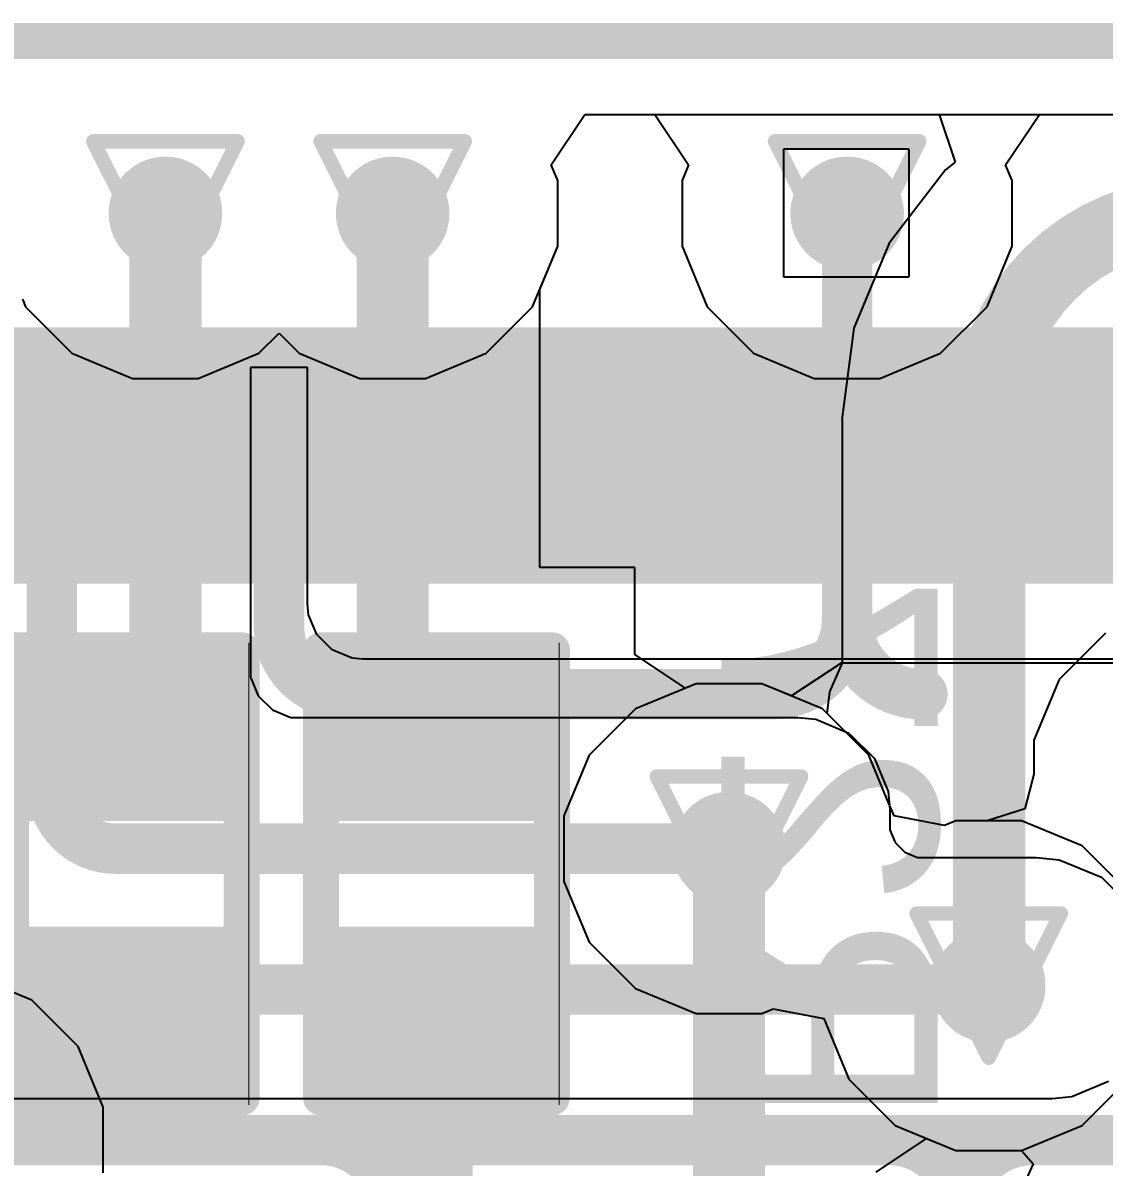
# Model space of a CAD drawing. Header units: inches. Extents: x -5 to 234, y -4 to 104.
# Drawn here: x 59.998 to 63.805, y 32.533 to 36.563 of the extents above; entities that cross this region are included whole.
import ezdxf

# ---------------------------------------------------------------- set-up
doc = ezdxf.new("R2010")
doc.units = ezdxf.units.IN
for name, color, linetype in [('Board Outline', 216, 'Continuous'), ('Bottom Layer', 5, 'Continuous'), ('Bottom Overlay', 54, 'Continuous'), ('Bottom Paste', 16, 'Continuous'), ('Bottom Solder', 6, 'Continuous'), ('Drill Drawing', 1, 'Continuous'), ('GND', 16, 'Continuous'), ('POWER', 76, 'Continuous'), ('Top Layer', 1, 'Continuous'), ('Top Solder', 216, 'Continuous'), ('Via Holes', 16, 'Continuous')]:
    doc.layers.add(name, color=color, linetype=linetype)
doc.styles.add('Arial', font='', dxfattribs={"height": 0.2})
doc.styles.get('Arial').set_extended_font_data('Arial')

# ---------------------------------------------------------------- blocks, each defined once
blk = doc.blocks.new('DF40C_100DS_0_4V_51__8')
at = {"layer": 'Top Layer'}
for points in [[(-11.3000028, 0.35000057), (-11.1000032, 0.35000057), (-11.1000032, -0.35000057), (-11.3000028, -0.35000057)], [(-10.89999852, 0.35000057), (-10.69999892, 0.35000057), (-10.69999892, -0.35000057), (-10.89999852, -0.35000057)], [(-10.49999678, 0.35000057), (-10.29999718, 0.35000057), (-10.29999718, -0.35000057), (-10.49999678, -0.35000057)], [(-10.10000012, 0.35000057), (-9.900000519999999, 0.35000057), (-9.900000519999999, -0.35000057), (-10.10000012, -0.35000057)], [(-9.700000919999999, 0.35000057), (-9.500001319999999, 0.35000057), (-9.500001319999999, -0.35000057), (-9.700000919999999, -0.35000057)], [(-9.30000172, 0.35000057), (-9.100002120000001, 0.35000057), (-9.100002120000001, -0.35000057), (-9.30000172, -0.35000057)], [(-8.899999979999999, 0.35000057), (-8.700000379999999, 0.35000057), (-8.700000379999999, -0.35000057), (-8.899999979999999, -0.35000057)], [(-8.500000779999999, 0.35000057), (-8.300001179999999, 0.35000057), (-8.300001179999999, -0.35000057), (-8.500000779999999, -0.35000057)], [(-8.100001579999999, 0.35000057), (-7.90000198, 0.35000057), (-7.90000198, -0.35000057), (-8.100001579999999, -0.35000057)], [(-7.69999984, 0.35000057), (-7.50000024, 0.35000057), (-7.50000024, -0.35000057), (-7.69999984, -0.35000057)]]:
    blk.add_hatch(color=1, dxfattribs=at).paths.add_polyline_path(points)
at = {"layer": 'Top Solder'}
for points in [[(-11.4016028, 0.45160057), (-10.9984032, 0.45160057), (-10.9984032, -0.45160057), (-11.4016028, -0.45160057)], [(-11.00159852, 0.45160057), (-10.59839892, 0.45160057), (-10.59839892, -0.45160057), (-11.00159852, -0.45160057)], [(-10.60159678, 0.45160057), (-10.19839718, 0.45160057), (-10.19839718, -0.45160057), (-10.60159678, -0.45160057)], [(-10.20160012, 0.45160057), (-9.79840052, 0.45160057), (-9.79840052, -0.45160057), (-10.20160012, -0.45160057)], [(-9.80160092, 0.45160057), (-9.39840132, 0.45160057), (-9.39840132, -0.45160057), (-9.80160092, -0.45160057)], [(-9.40160172, 0.45160057), (-8.99840212, 0.45160057), (-8.99840212, -0.45160057), (-9.40160172, -0.45160057)], [(-9.001599979999998, 0.45160057), (-8.59840038, 0.45160057), (-8.59840038, -0.45160057), (-9.001599979999998, -0.45160057)], [(-8.60160078, 0.45160057), (-8.19840118, 0.45160057), (-8.19840118, -0.45160057), (-8.60160078, -0.45160057)], [(-8.20160158, 0.45160057), (-7.79840198, 0.45160057), (-7.79840198, -0.45160057), (-8.20160158, -0.45160057)], [(-7.80159984, 0.45160057), (-7.39840024, 0.45160057), (-7.39840024, -0.45160057), (-7.80159984, -0.45160057)]]:
    blk.add_hatch(color=216, dxfattribs=at).paths.add_polyline_path(points)
blk = doc.blocks.new('R___0402_B_39')
at = {"layer": 'Bottom Layer'}
for points in [[(-0.2413, 0.3175), (-0.2412999999999999, -0.3175), (-0.6985, -0.3175), (-0.6985, 0.3175)], [(0.6985, 0.3175), (0.6985, -0.3175), (0.2413, -0.3175), (0.2412999999999999, 0.3175)]]:
    blk.add_hatch(color=5, dxfattribs=at).paths.add_polyline_path(points)
at = {"layer": 'Bottom Paste'}
for points in [[(-0.2413, 0.3175), (-0.2412999999999999, -0.3175), (-0.6985, -0.3175), (-0.6985, 0.3175)], [(0.6985, 0.3175), (0.6985, -0.3175), (0.2413, -0.3175), (0.2412999999999999, 0.3175)]]:
    blk.add_hatch(color=16, dxfattribs=at).paths.add_polyline_path(points)
at = {"layer": 'Bottom Solder'}
for points in [[(-0.18629884, 0.37250116), (-0.1862988399999999, -0.37250116), (-0.75350116, -0.37250116), (-0.75350116, 0.37250116)], [(0.75350116, 0.37250116), (0.75350116, -0.37250116), (0.18629884, -0.37250116), (0.1862988399999999, 0.37250116)]]:
    blk.add_hatch(color=6, dxfattribs=at).paths.add_polyline_path(points)
at = {"layer": 'Bottom Overlay'}
for points in [[(0.7874, 0.4064, 0.127, 0.127, 0), (-0.7874, 0.4064, 0.127, 0.127, 0)], [(-0.7874, -0.4064, 0.127, 0.127, 0), (-0.7874, 0.4064, 0.127, 0.127, 0)], [(0.7874, -0.4064, 0.127, 0.127, 0), (0.7874, 0.4064, 0.127, 0.127, 0)], [(0.8128, 0.4318, 0.0032258, 0.0032258, 0), (-0.8128, 0.4318, 0.0032258, 0.0032258, 0)], [(0.7874, -0.4064, 0.127, 0.127, 0), (-0.7874, -0.4064, 0.127, 0.127, 0)]]:
    blk.add_lwpolyline(points, format="xyseb", dxfattribs=at)
for points in [[(-0.8191499999999999, 0.4064, 0.0635, 0.0635, 1), (-0.7556499999999999, 0.4064, 0.0635, 0.0635, 1)], [(-0.8191499999999999, 0.4064, 0.0635, 0.0635, 1), (-0.7556499999999999, 0.4064, 0.0635, 0.0635, 1)], [(0.7556499999999999, 0.4064, 0.0635, 0.0635, 1), (0.8191499999999999, 0.4064, 0.0635, 0.0635, 1)], [(0.7556499999999999, 0.4064, 0.0635, 0.0635, 1), (0.8191499999999999, 0.4064, 0.0635, 0.0635, 1)], [(-0.81360518, 0.4318, 0.0016129, 0.0016129, 1), (-0.8119948199999999, 0.4318, 0.0016129, 0.0016129, 1)], [(0.8119948199999999, 0.4318, 0.0016129, 0.0016129, 1), (0.81360518, 0.4318, 0.0016129, 0.0016129, 1)], [(-0.8191499999999999, -0.4064, 0.0635, 0.0635, 1), (-0.7556499999999999, -0.4064, 0.0635, 0.0635, 1)], [(-0.8191499999999999, -0.4064, 0.0635, 0.0635, 1), (-0.7556499999999999, -0.4064, 0.0635, 0.0635, 1)], [(0.7556499999999999, -0.4064, 0.0635, 0.0635, 1), (0.8191499999999999, -0.4064, 0.0635, 0.0635, 1)], [(0.7556499999999999, -0.4064, 0.0635, 0.0635, 1), (0.8191499999999999, -0.4064, 0.0635, 0.0635, 1)]]:
    blk.add_lwpolyline(points, format="xyseb", close=True, dxfattribs=at)
blk = doc.blocks.new('R___0402_B_40')
at = {"layer": 'Bottom Layer'}
for points in [[(-0.2413, 0.3175), (-0.2412999999999999, -0.3175), (-0.6985, -0.3175), (-0.6985, 0.3175)], [(0.6985, 0.3175), (0.6985, -0.3175), (0.2413, -0.3175), (0.2412999999999999, 0.3175)]]:
    blk.add_hatch(color=5, dxfattribs=at).paths.add_polyline_path(points)
at = {"layer": 'Bottom Paste'}
for points in [[(-0.2413, 0.3175), (-0.2412999999999999, -0.3175), (-0.6985, -0.3175), (-0.6985, 0.3175)], [(0.6985, 0.3175), (0.6985, -0.3175), (0.2413, -0.3175), (0.2412999999999999, 0.3175)]]:
    blk.add_hatch(color=16, dxfattribs=at).paths.add_polyline_path(points)
at = {"layer": 'Bottom Solder'}
for points in [[(-0.18629884, 0.37250116), (-0.1862988399999999, -0.37250116), (-0.75350116, -0.37250116), (-0.75350116, 0.37250116)], [(0.75350116, 0.37250116), (0.75350116, -0.37250116), (0.18629884, -0.37250116), (0.1862988399999999, 0.37250116)]]:
    blk.add_hatch(color=6, dxfattribs=at).paths.add_polyline_path(points)
at = {"layer": 'Bottom Overlay'}
for points in [[(0.7874, 0.4064, 0.127, 0.127, 0), (-0.7874, 0.4064, 0.127, 0.127, 0)], [(-0.7874, -0.4064, 0.127, 0.127, 0), (-0.7874, 0.4064, 0.127, 0.127, 0)], [(0.7874, -0.4064, 0.127, 0.127, 0), (0.7874, 0.4064, 0.127, 0.127, 0)], [(0.8128, 0.4318, 0.0032258, 0.0032258, 0), (-0.8128, 0.4318, 0.0032258, 0.0032258, 0)], [(0.7874, -0.4064, 0.127, 0.127, 0), (-0.7874, -0.4064, 0.127, 0.127, 0)]]:
    blk.add_lwpolyline(points, format="xyseb", dxfattribs=at)
for points in [[(-0.8191499999999999, 0.4064, 0.0635, 0.0635, 1), (-0.7556499999999999, 0.4064, 0.0635, 0.0635, 1)], [(-0.8191499999999999, 0.4064, 0.0635, 0.0635, 1), (-0.7556499999999999, 0.4064, 0.0635, 0.0635, 1)], [(0.7556499999999999, 0.4064, 0.0635, 0.0635, 1), (0.8191499999999999, 0.4064, 0.0635, 0.0635, 1)], [(0.7556499999999999, 0.4064, 0.0635, 0.0635, 1), (0.8191499999999999, 0.4064, 0.0635, 0.0635, 1)], [(-0.81360518, 0.4318, 0.0016129, 0.0016129, 1), (-0.8119948199999999, 0.4318, 0.0016129, 0.0016129, 1)], [(0.8119948199999999, 0.4318, 0.0016129, 0.0016129, 1), (0.81360518, 0.4318, 0.0016129, 0.0016129, 1)], [(-0.8191499999999999, -0.4064, 0.0635, 0.0635, 1), (-0.7556499999999999, -0.4064, 0.0635, 0.0635, 1)], [(-0.8191499999999999, -0.4064, 0.0635, 0.0635, 1), (-0.7556499999999999, -0.4064, 0.0635, 0.0635, 1)], [(0.7556499999999999, -0.4064, 0.0635, 0.0635, 1), (0.8191499999999999, -0.4064, 0.0635, 0.0635, 1)], [(0.7556499999999999, -0.4064, 0.0635, 0.0635, 1), (0.8191499999999999, -0.4064, 0.0635, 0.0635, 1)]]:
    blk.add_lwpolyline(points, format="xyseb", close=True, dxfattribs=at)

msp = doc.modelspace()

# ---------------------------------------------------------------- hatches: boundary and pattern name
at = {"layer": 'Bottom Layer'}
h = msp.add_hatch(color=5, dxfattribs=at)
edge = h.paths.add_edge_path()
edge.add_arc((60.49991202, 35.89237677999999), 0.1999996, 0, 360)
h = msp.add_hatch(color=5, dxfattribs=at)
edge = h.paths.add_edge_path()
edge.add_arc((61.2999155, 35.89237677999999), 0.1999996, 0, 360)
h = msp.add_hatch(color=5, dxfattribs=at)
edge = h.paths.add_edge_path()
edge.add_arc((62.89991484, 35.89237677999999), 0.1999996, 0, 360)
h = msp.add_hatch(color=5, dxfattribs=at)
edge = h.paths.add_edge_path()
edge.add_arc((62.48399999999999, 33.65499999999999), 0.1999996, 0, 360)
h = msp.add_hatch(color=5, dxfattribs=at)
edge = h.paths.add_edge_path()
edge.add_arc((63.3984, 33.1724), 0.1999996, 0, 360)
at = {"layer": 'GND'}
h = msp.add_hatch(color=16, dxfattribs=at)
edge = h.paths.add_edge_path()
edge.add_arc((60.49991202, 35.89237677999999), 0.1999996, 0, 360)
h = msp.add_hatch(color=16, dxfattribs=at)
edge = h.paths.add_edge_path()
edge.add_arc((61.2999155, 35.89237677999999), 0.1999996, 0, 360)
h = msp.add_hatch(color=16, dxfattribs=at)
edge = h.paths.add_edge_path()
edge.add_arc((62.89991484, 35.89237677999999), 0.1999996, 0, 360)
h = msp.add_hatch(color=16, dxfattribs=at)
edge = h.paths.add_edge_path()
edge.add_arc((62.48399999999999, 33.65499999999999), 0.1999996, 0, 360)
h = msp.add_hatch(color=16, dxfattribs=at)
edge = h.paths.add_edge_path()
edge.add_arc((63.3984, 33.1724), 0.1999996, 0, 360)
at = {"layer": 'POWER'}
h = msp.add_hatch(color=76, dxfattribs=at)
edge = h.paths.add_edge_path()
edge.add_arc((60.49991202, 35.89237677999999), 0.1999996, 0, 360)
h = msp.add_hatch(color=76, dxfattribs=at)
edge = h.paths.add_edge_path()
edge.add_arc((61.2999155, 35.89237677999999), 0.1999996, 0, 360)
h = msp.add_hatch(color=76, dxfattribs=at)
edge = h.paths.add_edge_path()
edge.add_arc((62.89991484, 35.89237677999999), 0.1999996, 0, 360)
h = msp.add_hatch(color=76, dxfattribs=at)
edge = h.paths.add_edge_path()
edge.add_arc((62.48399999999999, 33.65499999999999), 0.1999996, 0, 360)
h = msp.add_hatch(color=76, dxfattribs=at)
edge = h.paths.add_edge_path()
edge.add_arc((63.3984, 33.1724), 0.1999996, 0, 360)
at = {"layer": 'Top Layer'}
h = msp.add_hatch(color=1, dxfattribs=at)
edge = h.paths.add_edge_path()
edge.add_arc((60.49991202, 35.89237677999999), 0.1999996, 0, 360)
h = msp.add_hatch(color=1, dxfattribs=at)
edge = h.paths.add_edge_path()
edge.add_arc((61.2999155, 35.89237677999999), 0.1999996, 0, 360)
h = msp.add_hatch(color=1, dxfattribs=at)
edge = h.paths.add_edge_path()
edge.add_arc((62.89991484, 35.89237677999999), 0.1999996, 0, 360)
h = msp.add_hatch(color=1, dxfattribs=at)
edge = h.paths.add_edge_path()
edge.add_arc((62.48399999999999, 33.65499999999999), 0.1999996, 0, 360)
h = msp.add_hatch(color=1, dxfattribs=at)
edge = h.paths.add_edge_path()
edge.add_arc((63.3984, 33.1724), 0.1999996, 0, 360)
at = {"layer": 'Via Holes'}
h = msp.add_hatch(color=7, dxfattribs=at)
edge = h.paths.add_edge_path()
edge.add_arc((60.49991202, 35.89237677999999), 0.0999998, 0, 360)
h = msp.add_hatch(color=7, dxfattribs=at)
edge = h.paths.add_edge_path()
edge.add_arc((61.2999155, 35.89237677999999), 0.0999998, 0, 360)
h = msp.add_hatch(color=7, dxfattribs=at)
edge = h.paths.add_edge_path()
edge.add_arc((62.89991484, 35.89237677999999), 0.0999998, 0, 360)
h = msp.add_hatch(color=7, dxfattribs=at)
edge = h.paths.add_edge_path()
edge.add_arc((62.48399999999999, 33.65499999999999), 0.0999998, 0, 360)
h = msp.add_hatch(color=7, dxfattribs=at)
edge = h.paths.add_edge_path()
edge.add_arc((63.3984, 33.1724), 0.0999998, 0, 360)

# ---------------------------------------------------------------- linework, layer by layer
at = {"layer": 'Board Outline'}
msp.add_lwpolyline([(-0.4520183999999999, 36.49995494, 0.127, 0.127, 0), (88.4519821, 36.49995494, 0.127, 0.127, 0)], format="xyseb", dxfattribs=at)
at = {"layer": 'Bottom Layer'}
for p, q in [((61.85803223999999, 36.06318923999999), (61.97683311999999, 36.24099178)), ((61.97683311999999, 36.24099178), (63.2234321, 36.24099178)), ((63.2234321, 36.24099178), (63.28058463999999, 36.07262533999999)), ((63.28058463999999, 36.07262533999999), (63.2461143, 36.04617632)), ((61.88091509999999, 36.00794424), (61.85803223999999, 36.06318923999999)), ((63.2461143, 36.04617632), (63.04814924, 35.78818089999999)), ((61.88091509999999, 35.77680932), (61.88091509999999, 36.00794424)), ((63.04814924, 35.78818089999999), (62.92370194, 35.48773954)), ((61.81786722, 35.62459982), (61.88091509999999, 35.77680932)), ((61.81786722, 34.64557968), (61.81786722, 35.62459982)), ((62.92370194, 35.48773954), (62.88125599999999, 35.16532718)), ((62.88125599999999, 35.16532718), (62.88196212, 35.16532718)), ((62.88196212, 35.16532718), (62.88196212, 34.31100326)), ((62.15270272, 34.64557968), (61.81786722, 34.64557968)), ((62.15270272, 34.33909058), (62.15270272, 34.64557968)), ((62.33050526, 34.2202897), (62.15270272, 34.33909058)), ((62.88196212, 34.31100326), (62.70415958, 34.19267482)), ((62.36843254, 34.2359996), (62.33050526, 34.2202897)), ((62.59956746, 34.2359996), (62.36843254, 34.2359996)), ((62.70415958, 34.19267482), (62.59956746, 34.2359996)), ((63.72751033999999, 32.67985336), (63.89094664, 32.84328966)), ((63.51396746, 32.5914004), (63.72751033999999, 32.67985336)), ((63.00195171999999, 32.51529438), (63.17975426, 32.6340978)), ((63.17975426, 32.6340978), (63.28283253999999, 32.5914004)), ((63.28283253999999, 32.5914004), (63.51396746, 32.5914004))]:
    msp.add_line(p, q, dxfattribs=at)
for points in [[(60.49991202, 34.17388898, 0.254, 0.254, 0), (60.49991202, 35.89237677999999, 0.254, 0.254, 0)], [(61.2999155, 34.17567967999999, 0.254, 0.254, 0), (61.2999155, 35.89237677999999, 0.254, 0.254, 0)], [(63.39991384, 35.16532718, 0.254, 0.254, -0.4142135623730951), (64.12696344, 35.89237677999999, 0.254, 0.254, 0)], [(63.39991384, 33.17391384, 0.254, 0.254, 0), (63.39991384, 35.16532718, 0.254, 0.254, 0)], [(60.36200272, 34.03597968, 0.254, 0.254, 0), (60.49991202, 34.17388898, 0.254, 0.254, 0)], [(61.2999155, 34.17567967999999, 0.254, 0.254, 0), (61.4396155, 34.03597968, 0.254, 0.254, 0)], [(61.4396155, 34.03597968, 0.254, 0.254, 0), (61.45420271999999, 34.03597968, 0.254, 0.254, 0)], [(62.48399999999999, 32.05649926, 0.254, 0.254, 0), (62.48399999999999, 33.65499999999999, 0.254, 0.254, 0)], [(63.3984, 33.1724, 0.254, 0.254, 0), (63.39991384, 33.17391384, 0.254, 0.254, 0)], [(57.7575172, 33.15958062, 0.254, 0.254, 0), (60.29860178, 33.15958062, 0.254, 0.254, 0)], [(60.29860178, 33.15958062, 0.254, 0.254, 0), (60.36200272, 33.09617968, 0.254, 0.254, 0)], [(61.45420271999999, 32.39477646, 0.254, 0.254, 0), (61.45420271999999, 33.09617968, 0.254, 0.254, 0)]]:
    msp.add_lwpolyline(points, format="xyseb", dxfattribs=at)
for points in [[(60.43641202, 35.89237677999999, 0.127, 0.127, 1), (60.56341202, 35.89237677999999, 0.127, 0.127, 1)], [(61.2364155, 35.89237677999999, 0.127, 0.127, 1), (61.3634155, 35.89237677999999, 0.127, 0.127, 1)], [(63.33641384, 35.16532718, 0.127, 0.127, 1), (63.46341384, 35.16532718, 0.127, 0.127, 1)], [(63.33641384, 35.16532718, 0.127, 0.127, 1), (63.46341384, 35.16532718, 0.127, 0.127, 1)], [(60.43641202, 34.17388898, 0.127, 0.127, 1), (60.56341202, 34.17388898, 0.127, 0.127, 1)], [(60.43641202, 34.17388898, 0.127, 0.127, 1), (60.56341202, 34.17388898, 0.127, 0.127, 1)], [(61.2364155, 34.17567967999999, 0.127, 0.127, 1), (61.3634155, 34.17567967999999, 0.127, 0.127, 1)], [(61.2364155, 34.17567967999999, 0.127, 0.127, 1), (61.3634155, 34.17567967999999, 0.127, 0.127, 1)], [(60.29850272, 34.03597968, 0.127, 0.127, 1), (60.42550272, 34.03597968, 0.127, 0.127, 1)], [(61.3761155, 34.03597968, 0.127, 0.127, 1), (61.5031155, 34.03597968, 0.127, 0.127, 1)], [(61.3761155, 34.03597968, 0.127, 0.127, 1), (61.5031155, 34.03597968, 0.127, 0.127, 1)], [(61.39070271999999, 34.03597968, 0.127, 0.127, 1), (61.51770271999999, 34.03597968, 0.127, 0.127, 1)], [(62.4205, 33.65499999999999, 0.127, 0.127, 1), (62.54749999999999, 33.65499999999999, 0.127, 0.127, 1)], [(63.3349, 33.1724, 0.127, 0.127, 1), (63.46189999999999, 33.1724, 0.127, 0.127, 1)], [(63.33641384, 33.17391384, 0.127, 0.127, 1), (63.46341384, 33.17391384, 0.127, 0.127, 1)], [(63.33641384, 33.17391384, 0.127, 0.127, 1), (63.46341384, 33.17391384, 0.127, 0.127, 1)], [(60.23510178, 33.15958062, 0.127, 0.127, 1), (60.36210178, 33.15958062, 0.127, 0.127, 1)], [(60.23510178, 33.15958062, 0.127, 0.127, 1), (60.36210178, 33.15958062, 0.127, 0.127, 1)], [(60.29850272, 33.09617968, 0.127, 0.127, 1), (60.42550272, 33.09617968, 0.127, 0.127, 1)], [(61.39070271999999, 33.09617968, 0.127, 0.127, 1), (61.51770271999999, 33.09617968, 0.127, 0.127, 1)]]:
    msp.add_lwpolyline(points, format="xyseb", close=True, dxfattribs=at)
at = {"layer": 'Drill Drawing'}
for points in [[(60.24591201999999, 36.14637678, 0.0508, 0.0508, 0), (60.75391201999999, 36.14637678, 0.0508, 0.0508, 0)], [(60.24591201999999, 36.14637678, 0.0508, 0.0508, 0), (60.49991202, 35.63837678, 0.0508, 0.0508, 0)], [(60.49991202, 35.63837678, 0.0508, 0.0508, 0), (60.75391201999999, 36.14637678, 0.0508, 0.0508, 0)], [(61.0459155, 36.14637678, 0.0508, 0.0508, 0), (61.5539155, 36.14637678, 0.0508, 0.0508, 0)], [(61.0459155, 36.14637678, 0.0508, 0.0508, 0), (61.2999155, 35.63837678, 0.0508, 0.0508, 0)], [(61.2999155, 35.63837678, 0.0508, 0.0508, 0), (61.5539155, 36.14637678, 0.0508, 0.0508, 0)], [(62.64591484, 36.14637678, 0.0508, 0.0508, 0), (63.15391484, 36.14637678, 0.0508, 0.0508, 0)], [(62.64591484, 36.14637678, 0.0508, 0.0508, 0), (62.89991484, 35.63837678, 0.0508, 0.0508, 0)], [(62.89991484, 35.63837678, 0.0508, 0.0508, 0), (63.15391484, 36.14637678, 0.0508, 0.0508, 0)], [(62.23, 33.909, 0.0508, 0.0508, 0), (62.738, 33.909, 0.0508, 0.0508, 0)], [(62.23, 33.909, 0.0508, 0.0508, 0), (62.48399999999999, 33.401, 0.0508, 0.0508, 0)], [(62.48399999999999, 33.401, 0.0508, 0.0508, 0), (62.738, 33.909, 0.0508, 0.0508, 0)], [(63.1444, 33.4264, 0.0508, 0.0508, 0), (63.65239999999999, 33.4264, 0.0508, 0.0508, 0)], [(63.1444, 33.4264, 0.0508, 0.0508, 0), (63.3984, 32.9184, 0.0508, 0.0508, 0)], [(63.3984, 32.9184, 0.0508, 0.0508, 0), (63.65239999999999, 33.4264, 0.0508, 0.0508, 0)]]:
    msp.add_lwpolyline(points, format="xyseb", dxfattribs=at)
for points in [[(60.23321202, 36.14637678, 0.0254, 0.0254, 1), (60.25861202, 36.14637678, 0.0254, 0.0254, 1)], [(60.23321202, 36.14637678, 0.0254, 0.0254, 1), (60.25861202, 36.14637678, 0.0254, 0.0254, 1)], [(60.74121202, 36.14637678, 0.0254, 0.0254, 1), (60.76661202, 36.14637678, 0.0254, 0.0254, 1)], [(60.74121202, 36.14637678, 0.0254, 0.0254, 1), (60.76661202, 36.14637678, 0.0254, 0.0254, 1)], [(61.0332155, 36.14637678, 0.0254, 0.0254, 1), (61.05861549999999, 36.14637678, 0.0254, 0.0254, 1)], [(61.0332155, 36.14637678, 0.0254, 0.0254, 1), (61.05861549999999, 36.14637678, 0.0254, 0.0254, 1)], [(61.5412155, 36.14637678, 0.0254, 0.0254, 1), (61.5666155, 36.14637678, 0.0254, 0.0254, 1)], [(61.5412155, 36.14637678, 0.0254, 0.0254, 1), (61.5666155, 36.14637678, 0.0254, 0.0254, 1)], [(62.63321483999999, 36.14637678, 0.0254, 0.0254, 1), (62.65861484, 36.14637678, 0.0254, 0.0254, 1)], [(62.63321483999999, 36.14637678, 0.0254, 0.0254, 1), (62.65861484, 36.14637678, 0.0254, 0.0254, 1)], [(63.14121483999999, 36.14637678, 0.0254, 0.0254, 1), (63.16661484, 36.14637678, 0.0254, 0.0254, 1)], [(63.14121483999999, 36.14637678, 0.0254, 0.0254, 1), (63.16661484, 36.14637678, 0.0254, 0.0254, 1)], [(60.48721201999999, 35.63837678, 0.0254, 0.0254, 1), (60.51261201999999, 35.63837678, 0.0254, 0.0254, 1)], [(60.48721201999999, 35.63837678, 0.0254, 0.0254, 1), (60.51261201999999, 35.63837678, 0.0254, 0.0254, 1)], [(61.28721549999999, 35.63837678, 0.0254, 0.0254, 1), (61.3126155, 35.63837678, 0.0254, 0.0254, 1)], [(61.28721549999999, 35.63837678, 0.0254, 0.0254, 1), (61.3126155, 35.63837678, 0.0254, 0.0254, 1)], [(62.88721484, 35.63837678, 0.0254, 0.0254, 1), (62.91261484, 35.63837678, 0.0254, 0.0254, 1)], [(62.88721484, 35.63837678, 0.0254, 0.0254, 1), (62.91261484, 35.63837678, 0.0254, 0.0254, 1)], [(62.21729999999999, 33.909, 0.0254, 0.0254, 1), (62.24269999999999, 33.909, 0.0254, 0.0254, 1)], [(62.21729999999999, 33.909, 0.0254, 0.0254, 1), (62.24269999999999, 33.909, 0.0254, 0.0254, 1)], [(62.7253, 33.909, 0.0254, 0.0254, 1), (62.75069999999999, 33.909, 0.0254, 0.0254, 1)], [(62.7253, 33.909, 0.0254, 0.0254, 1), (62.75069999999999, 33.909, 0.0254, 0.0254, 1)], [(63.1317, 33.4264, 0.0254, 0.0254, 1), (63.15709999999999, 33.4264, 0.0254, 0.0254, 1)], [(63.1317, 33.4264, 0.0254, 0.0254, 1), (63.15709999999999, 33.4264, 0.0254, 0.0254, 1)], [(63.6397, 33.4264, 0.0254, 0.0254, 1), (63.6651, 33.4264, 0.0254, 0.0254, 1)], [(63.6397, 33.4264, 0.0254, 0.0254, 1), (63.6651, 33.4264, 0.0254, 0.0254, 1)], [(62.47129999999999, 33.401, 0.0254, 0.0254, 1), (62.4967, 33.401, 0.0254, 0.0254, 1)], [(62.47129999999999, 33.401, 0.0254, 0.0254, 1), (62.4967, 33.401, 0.0254, 0.0254, 1)], [(63.38569999999999, 32.9184, 0.0254, 0.0254, 1), (63.4111, 32.9184, 0.0254, 0.0254, 1)], [(63.38569999999999, 32.9184, 0.0254, 0.0254, 1), (63.4111, 32.9184, 0.0254, 0.0254, 1)]]:
    msp.add_lwpolyline(points, format="xyseb", close=True, dxfattribs=at)
at = {"layer": 'GND'}
for p, q in [((61.85803223999999, 36.06318923999999), (61.97683311999999, 36.24099178)), ((61.97683311999999, 36.24099178), (66.62299858, 36.24099178)), ((61.88091509999999, 36.00794424), (61.85803223999999, 36.06318923999999)), ((61.88091509999999, 35.77680932), (61.88091509999999, 36.00794424)), ((61.79246214, 35.56326644), (61.88091509999999, 35.77680932)), ((59.99613858, 35.59037077999999), (60.00736538, 35.56326644)), ((60.00736538, 35.56326644), (60.17080168, 35.39983014)), ((61.62902584, 35.39983014), (61.79246214, 35.56326644)), ((60.82902236, 35.39983014), (60.89991375999999, 35.47072154)), ((60.89991375999999, 35.47072154), (60.97080516, 35.39983014)), ((60.17080168, 35.39983014), (60.38434456, 35.31137718)), ((60.61547947999999, 35.31137718), (60.82902236, 35.39983014)), ((60.97080516, 35.39983014), (61.18434804, 35.31137718)), ((61.41548296, 35.31137718), (61.62902584, 35.39983014)), ((60.38434456, 35.31137718), (60.61547947999999, 35.31137718)), ((61.18434804, 35.31137718), (61.41548296, 35.31137718)), ((62.36843254, 34.2359996), (62.15488965999999, 34.14754664)), ((62.59956746, 34.2359996), (62.36843254, 34.2359996)), ((62.81311033999999, 34.14754664), (62.59956746, 34.2359996)), ((62.15488965999999, 34.14754664), (61.99145335999999, 33.98411033999999)), ((62.97654664, 33.98411033999999), (62.81311033999999, 34.14754664)), ((61.99145335999999, 33.98411033999999), (61.9030004, 33.77056746)), ((63.0401076, 33.83066132), (62.97654664, 33.98411033999999)), ((63.06500214, 33.77056746), (63.0401076, 33.83066132)), ((61.9030004, 33.77056746), (61.9030004, 33.53943254)), ((63.2427996, 33.73681848), (63.06500214, 33.77056746)), ((63.28283253999999, 33.7533996), (63.2427996, 33.73681848)), ((63.51396746, 33.7533996), (63.28283253999999, 33.7533996)), ((63.72751033999999, 33.66494664), (63.51396746, 33.7533996)), ((63.89094664, 33.50151034), (63.72751033999999, 33.66494664)), ((61.9030004, 33.53943254), (61.99145335999999, 33.32588966)), ((61.99145335999999, 33.32588966), (62.15488965999999, 33.16245335999999)), ((62.15488965999999, 33.16245335999999), (62.36843254, 33.0740004)), ((62.59956746, 33.0740004), (62.6396004, 33.09058152)), ((62.6396004, 33.09058152), (62.81739785999999, 33.05683254)), ((62.36843254, 33.0740004), (62.59956746, 33.0740004)), ((62.81739785999999, 33.05683254), (62.84229239999999, 32.99673868)), ((62.84229239999999, 32.99673868), (62.90585335999999, 32.84328966)), ((62.90585335999999, 32.84328966), (63.06928966, 32.67985336)), ((63.72751033999999, 32.67985336), (63.89094664, 32.84328966)), ((63.06928966, 32.67985336), (63.28283253999999, 32.5914004)), ((63.51396746, 32.5914004), (63.72751033999999, 32.67985336)), ((63.28283253999999, 32.5914004), (63.51396746, 32.5914004))]:
    msp.add_line(p, q, dxfattribs=at)
at = {"layer": 'POWER'}
for p, q in [((61.85803223999999, 36.06318923999999), (61.97683311999999, 36.24099178)), ((61.97683311999999, 36.24099178), (62.22299722, 36.24099178)), ((62.22299722, 36.24099178), (62.34179809999999, 36.06318923999999)), ((63.45803158, 36.06318923999999), (63.57683246, 36.24099178)), ((63.57683246, 36.24099178), (66.62299858, 36.24099178)), ((61.88091509999999, 36.00794424), (61.85803223999999, 36.06318923999999)), ((62.34179809999999, 36.06318923999999), (62.31891524, 36.00794424)), ((63.48091444, 36.00794424), (63.45803158, 36.06318923999999)), ((61.88091509999999, 35.77680932), (61.88091509999999, 36.00794424)), ((62.31891524, 36.00794424), (62.31891524, 35.77680932)), ((63.48091444, 35.77680932), (63.48091444, 36.00794424)), ((61.79246214, 35.56326644), (61.88091509999999, 35.77680932)), ((62.31891524, 35.77680932), (62.4073682, 35.56326644)), ((63.39246147999999, 35.56326644), (63.48091444, 35.77680932)), ((59.99613858, 35.59037077999999), (60.00736538, 35.56326644)), ((60.00736538, 35.56326644), (60.17080168, 35.39983014)), ((61.62902584, 35.39983014), (61.79246214, 35.56326644)), ((62.4073682, 35.56326644), (62.57080449999999, 35.39983014)), ((63.22902518, 35.39983014), (63.39246147999999, 35.56326644)), ((60.82902236, 35.39983014), (60.89991375999999, 35.47072154)), ((60.89991375999999, 35.47072154), (60.97080516, 35.39983014)), ((60.17080168, 35.39983014), (60.38434456, 35.31137718)), ((60.61547947999999, 35.31137718), (60.82902236, 35.39983014)), ((60.97080516, 35.39983014), (61.18434804, 35.31137718)), ((61.41548296, 35.31137718), (61.62902584, 35.39983014)), ((62.57080449999999, 35.39983014), (62.78434737999999, 35.31137718)), ((63.0154823, 35.31137718), (63.22902518, 35.39983014)), ((60.38434456, 35.31137718), (60.61547947999999, 35.31137718)), ((61.18434804, 35.31137718), (61.41548296, 35.31137718)), ((62.78434737999999, 35.31137718), (63.0154823, 35.31137718)), ((63.80936946, 34.41424663999999), (63.64593315999999, 34.25081034)), ((62.36843254, 34.2359996), (62.15488965999999, 34.14754664)), ((62.59956746, 34.2359996), (62.36843254, 34.2359996)), ((62.81311033999999, 34.14754664), (62.59956746, 34.2359996)), ((63.64593315999999, 34.25081034), (63.5574802, 34.03726746)), ((62.15488965999999, 34.14754664), (61.99145335999999, 33.98411033999999)), ((62.97654664, 33.98411033999999), (62.81311033999999, 34.14754664)), ((63.5574802, 34.03726746), (63.5574802, 33.91766648)), ((61.99145335999999, 33.98411033999999), (61.9030004, 33.77056746)), ((63.0401076, 33.83066132), (62.97654664, 33.98411033999999)), ((63.5574802, 33.91766648), (63.52518918, 33.7957668)), ((63.06500214, 33.77056746), (63.0401076, 33.83066132)), ((63.52518918, 33.7957668), (63.39321331999999, 33.7533996)), ((61.9030004, 33.77056746), (61.9030004, 33.53943254)), ((63.2427996, 33.73681848), (63.06500214, 33.77056746)), ((63.28283253999999, 33.7533996), (63.2427996, 33.73681848)), ((63.39321331999999, 33.7533996), (63.28283253999999, 33.7533996)), ((61.9030004, 33.53943254), (61.99145335999999, 33.32588966)), ((61.99145335999999, 33.32588966), (62.15488965999999, 33.16245335999999)), ((60.0290265, 33.12106405999999), (59.84419832, 33.1976222)), ((62.15488965999999, 33.16245335999999), (62.36843254, 33.0740004)), ((60.19246279999999, 32.95762776), (60.0290265, 33.12106405999999)), ((62.59956746, 33.0740004), (62.6396004, 33.09058152)), ((62.6396004, 33.09058152), (62.81739785999999, 33.05683254)), ((62.36843254, 33.0740004), (62.59956746, 33.0740004)), ((62.81739785999999, 33.05683254), (62.84229239999999, 32.99673868)), ((62.84229239999999, 32.99673868), (62.90585335999999, 32.84328966)), ((60.28091576, 32.74408488), (60.19246279999999, 32.95762776)), ((62.90585335999999, 32.84328966), (63.06928966, 32.67985336)), ((60.28091576, 32.5129525), (60.28091576, 32.74408488)), ((63.06928966, 32.67985336), (63.28283253999999, 32.5914004)), ((63.28283253999999, 32.5914004), (63.51396491999999, 32.5914004)), ((63.51396491999999, 32.5914004), (63.55475478, 32.54485236)), ((63.55475478, 32.54485236), (63.47415296, 32.36704982))]:
    msp.add_line(p, q, dxfattribs=at)
at = {"layer": 'Top Layer'}
for p, q in [((62.67745148, 35.6677595), (62.67745148, 36.12025542)), ((62.67745148, 36.12025542), (63.11703403999999, 36.12025542)), ((63.11703403999999, 36.12025542), (63.11703403999999, 35.6677595)), ((63.11703403999999, 35.6677595), (62.67745148, 35.6677595)), ((60.99991864, 35.3498912), (60.79991903999999, 35.3498912)), ((60.79991903999999, 35.3498912), (60.79991903999999, 34.29356108)), ((60.9999161, 34.51695661999999), (60.99991864, 35.3498912)), ((60.9999161, 34.51695408), (60.9999161, 34.51695661999999)), ((61.00365497999999, 34.47894044), (60.9999161, 34.51695408)), ((61.0327456, 34.40869927999999), (61.00365497999999, 34.47894044)), ((61.0865047, 34.35494018), (61.0327456, 34.40869927999999)), ((61.15674586, 34.32584702), (61.0865047, 34.35494018)), ((61.1947595, 34.32210814), (61.15674586, 34.32584702)), ((64.47213419999999, 34.32210814), (61.1947595, 34.32210814)), ((62.83960762, 34.20778782), (62.88407539999999, 34.30888998)), ((62.88407539999999, 34.30888998), (64.8208127, 34.30888998)), ((60.79991903999999, 34.29356108), (60.79991649999999, 34.25843795999999)), ((60.79991649999999, 34.25843795999999), (60.82679478, 34.19354095999999)), ((60.82679478, 34.19354095999999), (60.87646448, 34.14387126)), ((62.829567, 34.13108998), (62.83960762, 34.20778782)), ((60.87646448, 34.14387126), (60.94136401999999, 34.11699298)), ((60.94136401999999, 34.11699298), (60.97648714, 34.11699805999999)), ((60.97648714, 34.11699805999999), (60.97648968, 34.11699805999999)), ((60.97648968, 34.11699805999999), (62.72601119999999, 34.11698536)), ((62.72601119999999, 34.11698536), (62.78932832, 34.11075474)), ((62.78932832, 34.11075474), (62.90632072, 34.0623017)), ((62.97654664, 33.98411033999999), (62.829567, 34.13108998)), ((62.90632072, 34.0623017), (62.99586334, 33.97276416)), ((63.0401076, 33.83066132), (62.97654664, 33.98411033999999)), ((62.99586334, 33.97276416), (63.044324, 33.85577429999999)), ((63.044324, 33.85577429999999), (63.05055716, 33.79245718)), ((63.06500214, 33.77056746), (63.0401076, 33.83066132)), ((63.05055716, 33.79245718), (63.05056224, 33.79245972)), ((63.05056224, 33.79245972), (63.05055969999999, 33.74547988)), ((63.05055969999999, 33.74547988), (63.05055969999999, 33.72134226)), ((63.2427996, 33.73681848), (63.06500214, 33.77056746)), ((63.28283253999999, 33.7533996), (63.2427996, 33.73681848)), ((63.51396746, 33.7533996), (63.28283253999999, 33.7533996)), ((63.72751033999999, 33.66494664), (63.51396746, 33.7533996)), ((63.05055969999999, 33.72134226), (63.06903312, 33.67674239999999)), ((63.06903312, 33.67674239999999), (63.10316564, 33.64260988)), ((63.89094664, 33.50151034), (63.72751033999999, 33.66494664)), ((63.10316564, 33.64260988), (63.1477655, 33.62413646)), ((63.1477655, 33.62413646), (63.17190312, 33.62413646)), ((63.17190312, 33.62413646), (63.17190312, 33.62413646)), ((63.17190312, 33.62413646), (63.56516877999999, 33.62413138)), ((63.56516877999999, 33.62413138), (63.64597888, 33.61617356)), ((63.64597888, 33.61617356), (63.79529785999999, 33.55432709999999)), ((63.79529785999999, 33.55432709999999), (63.90958262, 33.44004234)), ((63.8203702, 32.83434631999999), (63.69138138, 32.7809225)), ((63.62158472, 32.77404926), (56.96115099999999, 32.77404418)), ((63.69138138, 32.7809225), (63.62157456, 32.7740518)), ((63.62157456, 32.7740518), (63.62158472, 32.77404926))]:
    msp.add_line(p, q, dxfattribs=at)
for points in [[(60.49991202, 34.99988936, 0.1778, 0.1778, 0), (60.49991202, 35.89237677999999, 0.1778, 0.1778, 0)], [(61.2999155, 34.99988936, 0.1778, 0.1778, 0), (61.2999155, 35.89237677999999, 0.1778, 0.1778, 0)], [(62.89991484, 34.99988936, 0.1778, 0.1778, 0), (62.89991484, 35.89237677999999, 0.1778, 0.1778, 0)], [(60.09991281999999, 33.87870034, 0.1778, 0.1778, 0), (60.09991281999999, 34.99988936, 0.1778, 0.1778, 0)], [(60.49991202, 34.99988936, 0.1778, 0.1778, 0), (60.49991709999999, 34.99988936, 0.1778, 0.1778, 0)], [(60.89991884, 34.43503146, 0.1778, 0.1778, 0), (60.89991884, 34.99988936, 0.1778, 0.1778, 0)], [(62.89991484, 34.46391126, 0.1778, 0.1778, 0), (62.89991484, 34.99988936, 0.1778, 0.1778, 0)], [(62.89991484, 34.46391126, 0.1778, 0.1778, -0.4142135623730951), (62.63515031999999, 34.19914674, 0.1778, 0.1778, 0)], [(63.16467936, 34.19914674, 0.1778, 0.1778, -0.4142135623730951), (62.89991484, 34.46391126, 0.1778, 0.1778, 0)], [(61.13580355999999, 34.19914674, 0.1778, 0.1778, -0.4142135623730951), (60.89991884, 34.43503146, 0.1778, 0.1778, 0)], [(61.13580355999999, 34.19914674, 0.1778, 0.1778, 0), (62.63515031999999, 34.19914674, 0.1778, 0.1778, 0)], [(60.32361316, 33.65499999999999, 0.1778, 0.1778, -0.4142135623730951), (60.09991281999999, 33.87870034, 0.1778, 0.1778, 0)], [(60.32361316, 33.65499999999999, 0.1778, 0.1778, 0), (62.48399999999999, 33.65499999999999, 0.1778, 0.1778, 0)], [(63.38499134, 33.15899134, 0.1778, 0.1778, 0), (63.3984, 33.1724, 0.1778, 0.1778, 0)], [(49.38019079999999, 33.15899134, 0.1778, 0.1778, 0), (63.38499134, 33.15899134, 0.1778, 0.1778, 0)], [(59.69991616, 32.62851742, 0.1778, 0.1778, 0), (61.05039351999999, 32.62851742, 0.1778, 0.1778, 0)], [(61.05039351999999, 32.62851742, 0.1778, 0.1778, 0), (61.54943239999999, 32.62851742, 0.1778, 0.1778, 0)], [(61.05039351999999, 32.62851742, 0.1778, 0.1778, -0.4142135623730951), (61.29991296, 32.37899798, 0.1778, 0.1778, 0)], [(61.29991296, 32.37899798, 0.1778, 0.1778, -0.4142135623730951), (61.54943239999999, 32.62851742, 0.1778, 0.1778, 0)], [(61.54943239999999, 32.62851742, 0.1778, 0.1778, 0), (63.05039459999999, 32.62851742, 0.1778, 0.1778, 0)], [(63.05039459999999, 32.62851742, 0.1778, 0.1778, 0), (63.54943347999999, 32.62851742, 0.1778, 0.1778, 0)], [(63.05039459999999, 32.62851742, 0.1778, 0.1778, -0.4142135623730951), (63.29991404, 32.37899798, 0.1778, 0.1778, 0)], [(63.29991404, 32.37899798, 0.1778, 0.1778, -0.4142135623730951), (63.54943347999999, 32.62851742, 0.1778, 0.1778, 0)], [(63.54943347999999, 32.62851742, 0.1778, 0.1778, 0), (65.22627797999999, 32.62851742, 0.1778, 0.1778, 0)]]:
    msp.add_lwpolyline(points, format="xyseb", dxfattribs=at)
for points in [[(60.45546202, 35.89237677999999, 0.08889999999999999, 0.08889999999999999, 1), (60.54436201999999, 35.89237677999999, 0.08889999999999999, 0.08889999999999999, 1)], [(61.2554655, 35.89237677999999, 0.08889999999999999, 0.08889999999999999, 1), (61.34436549999999, 35.89237677999999, 0.08889999999999999, 0.08889999999999999, 1)], [(62.85546483999999, 35.89237677999999, 0.08889999999999999, 0.08889999999999999, 1), (62.94436484, 35.89237677999999, 0.08889999999999999, 0.08889999999999999, 1)], [(60.05546282, 34.99988936, 0.08889999999999999, 0.08889999999999999, 1), (60.14436282, 34.99988936, 0.08889999999999999, 0.08889999999999999, 1)], [(60.45546202, 34.99988936, 0.08889999999999999, 0.08889999999999999, 1), (60.54436201999999, 34.99988936, 0.08889999999999999, 0.08889999999999999, 1)], [(60.45546202, 34.99988936, 0.08889999999999999, 0.08889999999999999, 1), (60.54436201999999, 34.99988936, 0.08889999999999999, 0.08889999999999999, 1)], [(60.45546709999999, 34.99988936, 0.08889999999999999, 0.08889999999999999, 1), (60.5443671, 34.99988936, 0.08889999999999999, 0.08889999999999999, 1)], [(60.85546884, 34.99988936, 0.08889999999999999, 0.08889999999999999, 1), (60.94436884, 34.99988936, 0.08889999999999999, 0.08889999999999999, 1)], [(61.2554655, 34.99988936, 0.08889999999999999, 0.08889999999999999, 1), (61.34436549999999, 34.99988936, 0.08889999999999999, 0.08889999999999999, 1)], [(62.85546483999999, 34.99988936, 0.08889999999999999, 0.08889999999999999, 1), (62.94436484, 34.99988936, 0.08889999999999999, 0.08889999999999999, 1)], [(62.85546483999999, 34.99988936, 0.08889999999999999, 0.08889999999999999, 1), (62.94436484, 34.99988936, 0.08889999999999999, 0.08889999999999999, 1)], [(62.85546483999999, 34.46391126, 0.08889999999999999, 0.08889999999999999, 1), (62.94436484, 34.46391126, 0.08889999999999999, 0.08889999999999999, 1)], [(62.85546483999999, 34.46391126, 0.08889999999999999, 0.08889999999999999, 1), (62.94436484, 34.46391126, 0.08889999999999999, 0.08889999999999999, 1)], [(62.85546483999999, 34.46391126, 0.08889999999999999, 0.08889999999999999, 1), (62.94436484, 34.46391126, 0.08889999999999999, 0.08889999999999999, 1)], [(60.85546884, 34.43503146, 0.08889999999999999, 0.08889999999999999, 1), (60.94436884, 34.43503146, 0.08889999999999999, 0.08889999999999999, 1)], [(60.85546884, 34.43503146, 0.08889999999999999, 0.08889999999999999, 1), (60.94436884, 34.43503146, 0.08889999999999999, 0.08889999999999999, 1)], [(61.09135355999999, 34.19914674, 0.08889999999999999, 0.08889999999999999, 1), (61.18025355999999, 34.19914674, 0.08889999999999999, 0.08889999999999999, 1)], [(61.09135355999999, 34.19914674, 0.08889999999999999, 0.08889999999999999, 1), (61.18025355999999, 34.19914674, 0.08889999999999999, 0.08889999999999999, 1)], [(62.59070032, 34.19914674, 0.08889999999999999, 0.08889999999999999, 1), (62.67960031999999, 34.19914674, 0.08889999999999999, 0.08889999999999999, 1)], [(62.59070032, 34.19914674, 0.08889999999999999, 0.08889999999999999, 1), (62.67960031999999, 34.19914674, 0.08889999999999999, 0.08889999999999999, 1)], [(63.12022936, 34.19914674, 0.08889999999999999, 0.08889999999999999, 1), (63.20912936, 34.19914674, 0.08889999999999999, 0.08889999999999999, 1)], [(60.05546282, 33.87870034, 0.08889999999999999, 0.08889999999999999, 1), (60.14436282, 33.87870034, 0.08889999999999999, 0.08889999999999999, 1)], [(60.05546282, 33.87870034, 0.08889999999999999, 0.08889999999999999, 1), (60.14436282, 33.87870034, 0.08889999999999999, 0.08889999999999999, 1)], [(60.27916316, 33.65499999999999, 0.08889999999999999, 0.08889999999999999, 1), (60.36806316, 33.65499999999999, 0.08889999999999999, 0.08889999999999999, 1)], [(60.27916316, 33.65499999999999, 0.08889999999999999, 0.08889999999999999, 1), (60.36806316, 33.65499999999999, 0.08889999999999999, 0.08889999999999999, 1)], [(62.43955, 33.65499999999999, 0.08889999999999999, 0.08889999999999999, 1), (62.52844999999999, 33.65499999999999, 0.08889999999999999, 0.08889999999999999, 1)], [(63.35395, 33.1724, 0.08889999999999999, 0.08889999999999999, 1), (63.44284999999999, 33.1724, 0.08889999999999999, 0.08889999999999999, 1)], [(63.34054133999999, 33.15899134, 0.08889999999999999, 0.08889999999999999, 1), (63.42944134, 33.15899134, 0.08889999999999999, 0.08889999999999999, 1)], [(63.34054133999999, 33.15899134, 0.08889999999999999, 0.08889999999999999, 1), (63.42944134, 33.15899134, 0.08889999999999999, 0.08889999999999999, 1)], [(61.00594352, 32.62851742, 0.08889999999999999, 0.08889999999999999, 1), (61.09484351999999, 32.62851742, 0.08889999999999999, 0.08889999999999999, 1)], [(61.00594352, 32.62851742, 0.08889999999999999, 0.08889999999999999, 1), (61.09484351999999, 32.62851742, 0.08889999999999999, 0.08889999999999999, 1)], [(61.00594352, 32.62851742, 0.08889999999999999, 0.08889999999999999, 1), (61.09484351999999, 32.62851742, 0.08889999999999999, 0.08889999999999999, 1)], [(61.5049824, 32.62851742, 0.08889999999999999, 0.08889999999999999, 1), (61.59388239999999, 32.62851742, 0.08889999999999999, 0.08889999999999999, 1)], [(61.5049824, 32.62851742, 0.08889999999999999, 0.08889999999999999, 1), (61.59388239999999, 32.62851742, 0.08889999999999999, 0.08889999999999999, 1)], [(61.5049824, 32.62851742, 0.08889999999999999, 0.08889999999999999, 1), (61.59388239999999, 32.62851742, 0.08889999999999999, 0.08889999999999999, 1)], [(63.00594459999999, 32.62851742, 0.08889999999999999, 0.08889999999999999, 1), (63.0948446, 32.62851742, 0.08889999999999999, 0.08889999999999999, 1)], [(63.00594459999999, 32.62851742, 0.08889999999999999, 0.08889999999999999, 1), (63.0948446, 32.62851742, 0.08889999999999999, 0.08889999999999999, 1)], [(63.00594459999999, 32.62851742, 0.08889999999999999, 0.08889999999999999, 1), (63.0948446, 32.62851742, 0.08889999999999999, 0.08889999999999999, 1)], [(63.50498347999999, 32.62851742, 0.08889999999999999, 0.08889999999999999, 1), (63.59388348, 32.62851742, 0.08889999999999999, 0.08889999999999999, 1)], [(63.50498347999999, 32.62851742, 0.08889999999999999, 0.08889999999999999, 1), (63.59388348, 32.62851742, 0.08889999999999999, 0.08889999999999999, 1)], [(63.50498347999999, 32.62851742, 0.08889999999999999, 0.08889999999999999, 1), (63.59388348, 32.62851742, 0.08889999999999999, 0.08889999999999999, 1)]]:
    msp.add_lwpolyline(points, format="xyseb", close=True, dxfattribs=at)

# ---------------------------------------------------------------- block references
msp.add_blockref('DF40C_100DS_0_4V_51__8', (71.29998694, 35.03988928))
at = {"rotation": 270}
for name, p in [('R___0402_B_39', (60.36200272, 33.56607968)), ('R___0402_B_40', (61.45420271999999, 33.56607968))]:
    msp.add_blockref(name, p, dxfattribs=at)

# ---------------------------------------------------------------- texts
at = {"layer": 'Bottom Overlay', "style": 'Arial', "text_generation_flag": 2}
msp.add_text('R27', height=0.7619999999999999, rotation=270, dxfattribs=at).set_placement((62.45700742, 32.67208858))

doc.saveas('drawing.dxf')
